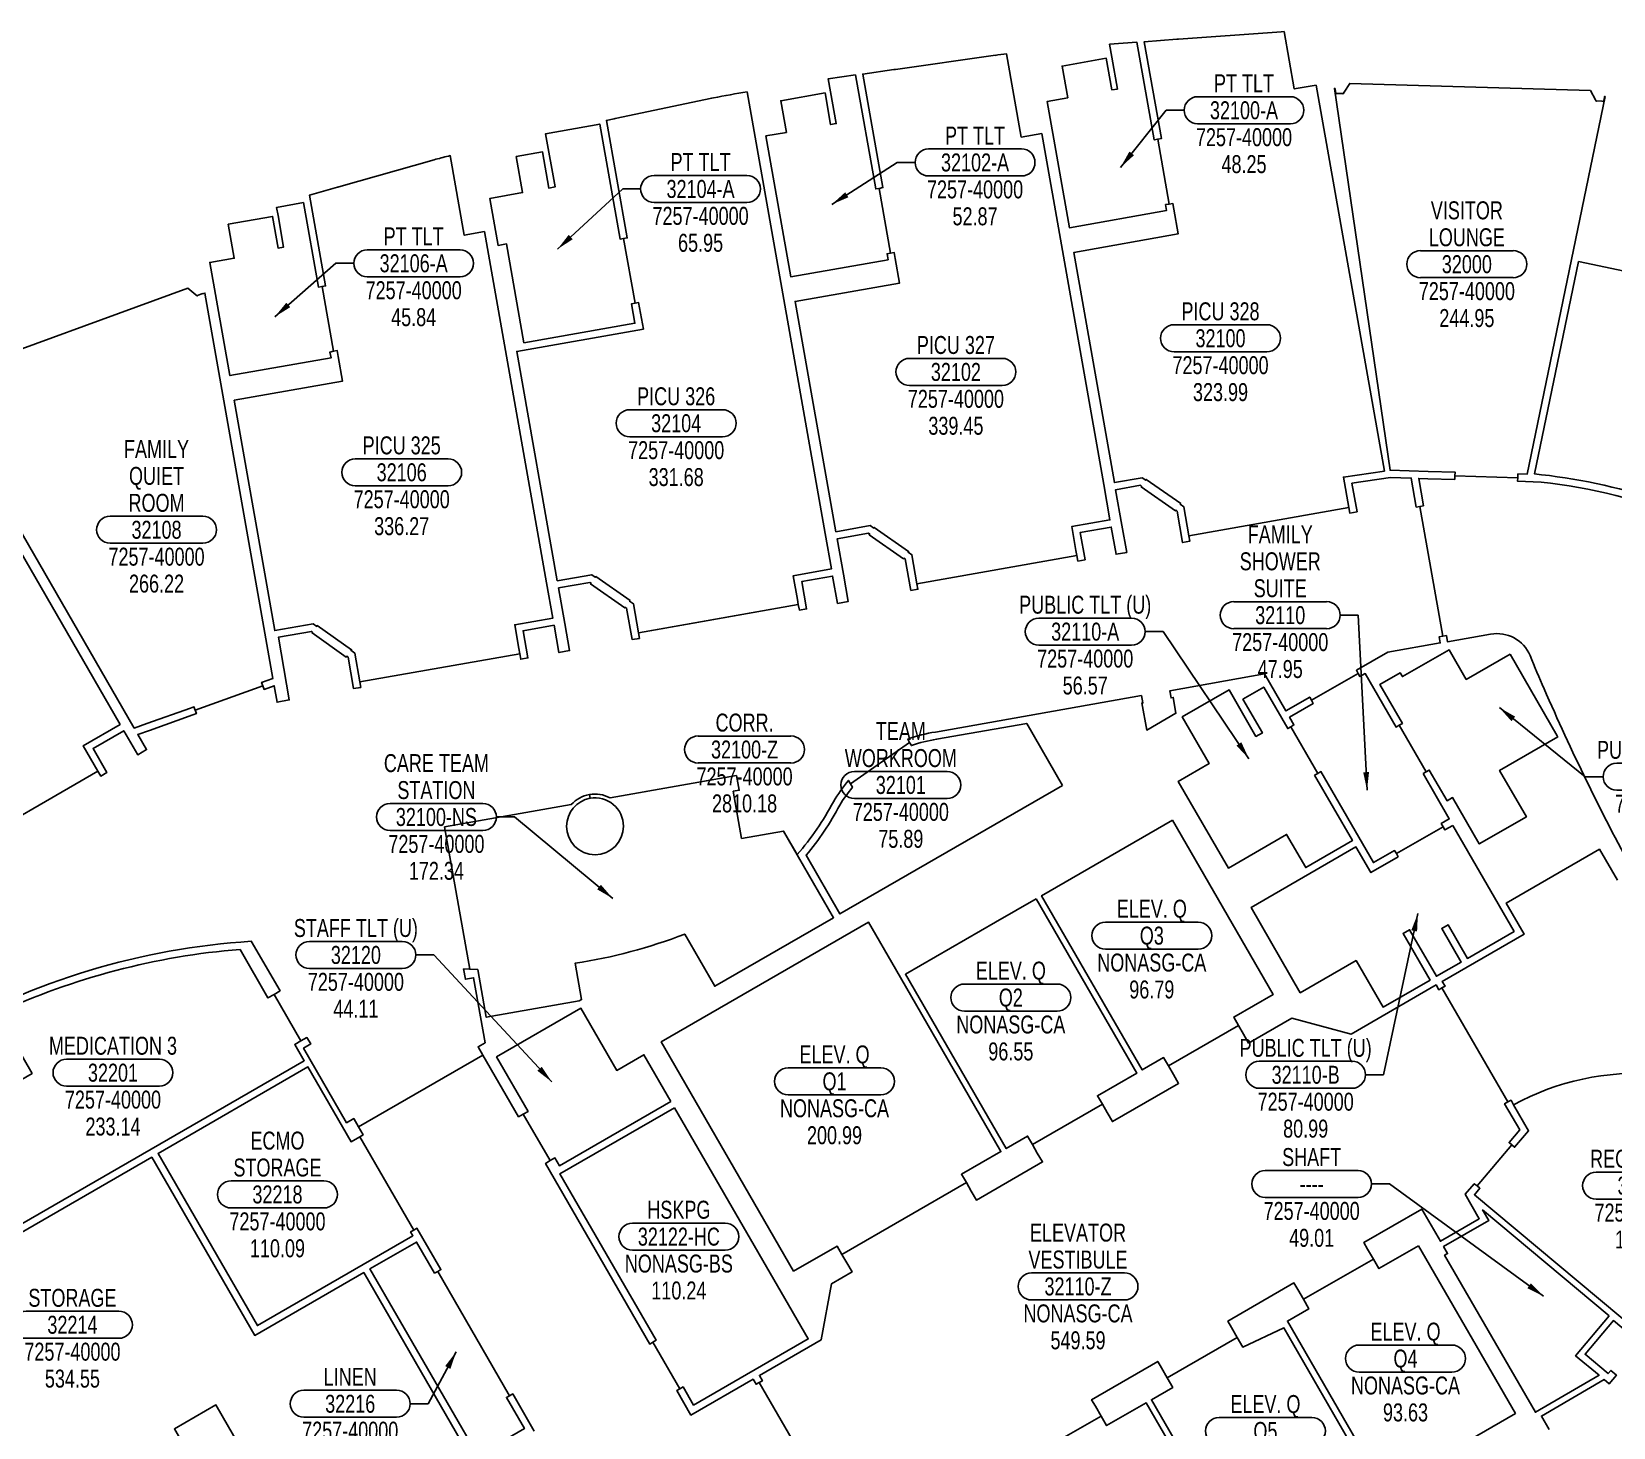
# Model space of a CAD drawing. Extents: x -1957 to 1851, y 4765 to 7321.
# Drawn here: x -230 to 827, y 6388 to 7321 of the extents above; entities that cross this region are included whole.
import ezdxf
from ezdxf.enums import TextEntityAlignment as Align

# ---------------------------------------------------------------- set-up
doc = ezdxf.new("R2010")
doc.units = 0
doc.header["$LTSCALE"] = 48
doc.header["$MEASUREMENT"] = 0
doc.layers.get('0').update_dxf_attribs({"linetype": 'CONTINUOUS'})
for name, color, linetype in [('AREA', 3, 'CONTINUOUS'), ('AREA2', 1, 'CONTINUOUS'), ('COSTC', 6, 'CONTINUOUS'), ('PLINE2', 5, 'CONTINUOUS'), ('ROOMNA', 4, 'CONTINUOUS'), ('ROOMNO', 4, 'CONTINUOUS'), ('ROOMOV', 4, 'CONTINUOUS')]:
    doc.layers.add(name, color=color, linetype=linetype)
doc.dimstyles.get("Standard").update_dxf_attribs({"dimtxt": 0.18, "dimasz": 12, "dimexe": 0.18, "dimexo": 0.0625, "dimgap": 0.09, "dimtad": 0, "dimtih": 1, "dimtoh": 1, "dimdec": 4, "dimzin": 0, "dimtxsty": 'STANDARD', "dimcen": 0.09, "dimazin": 3, "dimtfac": 1, "dimtdec": 4, "dimtofl": 0, "dimtmove": 0, "dimatfit": 3, "dimtolj": 1, "dimtzin": 0})

# ---------------------------------------------------------------- blocks, each defined once
blk = doc.blocks.new('ROOM')
at = {"layer": 'ROOMOV'}
for p, q in [((-31, 9), (31, 9)), ((31, -9), (-31, -9))]:
    blk.add_line(p, q, dxfattribs=at)
for centre, start, end in [((-31, 0), 90, 270), ((31, 0), 270, 90)]:
    blk.add_arc(centre, 9.04, start, end, dxfattribs=at)
at = {"width": 0.75, "flags": 1}
for tag, p in [('FLFIN', (-60, -36)), ('ICRA', (60, -36)), ('FLTYPE', (-60, -48)), ('USER1', (60, -48)), ('FLCOND', (-60, -60)), ('USER2', (60, -60)), ('WLFIN', (-60, -72)), ('SITE', (-24, -72)), ('UCODE', (24, -72)), ('USER3', (60, -72)), ('WLTYPE', (-60, -84)), ('BLDG', (-24, -84)), ('UDESC', (24, -84)), ('USER4', (60, -84)), ('WLCOND', (-60, -96)), ('FLR', (-24, -96)), ('FCODE', (24, -96)), ('USER5', (60, -96)), ('CLFIN', (-60, -108)), ('COSTCD', (-24, -108)), ('FDESC', (24, -108)), ('USER6', (60, -108)), ('CLTYPE', (-60, -120)), ('DEPTD', (-24, -120)), ('DIVISION', (24, -120)), ('USER7', (60, -120)), ('CLCOND', (-60, -132)), ('RDES', (-24, -132)), ('CONTACT', (24, -132)), ('USER8', (60, -132)), ('CLHT', (-60, -144)), ('CHDATE', (-24, -144)), ('OCCUP', (24, -144)), ('BLOCK', (60, -144)), ('BASE', (-60, -156)), ('CBACK', (-24, -156)), ('PRCONTACT', (24, -156)), ('BLOCK2', (60, -156))]:
    blk.add_attdef(tag, text='', height=6, dxfattribs=at).set_placement(p, align=Align.MIDDLE_CENTER)
at = {"layer": 'AREA', "width": 0.75}
blk.add_attdef('AREA', text='', height=12, dxfattribs=at).set_placement((0, -36), align=Align.MIDDLE_CENTER)
at = {"layer": 'AREA2', "width": 0.75}
blk.add_attdef('AREA2', text='', height=12, dxfattribs=at).set_placement((0, -36), align=Align.MIDDLE_CENTER)
at = {"layer": 'COSTC', "width": 0.75}
blk.add_attdef('COSTC', text='', height=12, dxfattribs=at).set_placement((0, -18), align=Align.MIDDLE_CENTER)
at = {"layer": 'ROOMNA', "width": 0.75}
for tag, p in [('RMNAA', (0, 54)), ('RMNAB', (0, 36)), ('RMNAC', (0, 18))]:
    blk.add_attdef(tag, text='', height=12, dxfattribs=at).set_placement(p, align=Align.MIDDLE_CENTER)
at = {"layer": 'ROOMNO', "width": 0.75}
blk.add_attdef('RMNU', text='', height=12, dxfattribs=at).set_placement((0, 0), align=Align.MIDDLE_CENTER)

msp = doc.modelspace()

# ---------------------------------------------------------------- linework, layer by layer
at = {"layer": 'PLINE2', "color": 6}
for points in [[(522.9, 7249.5), (520.5, 7249), (509, 7314.2), (490.7, 7312.9), (492.2, 7304.2), (495.9, 7283), (492.2, 7282.4), (488.5, 7303.5), (459, 7298.3), (462.7, 7277.2), (449, 7274.7), (463.8, 7190.3), (528.8, 7201.8), (528.1, 7205.7), (530.5, 7206.1)], [(628.7, 7285.6), (614.1, 7283.1), (607.3, 7321.4), (605.3, 7321.2), (605.3, 7321.2), (602.4, 7321), (602.4, 7321), (536.7, 7316.2), (536.7, 7316.2), (535.9, 7316.2), (535.7, 7316.2), (513.9, 7314.6), (525.3, 7249.9), (522.9, 7249.5), (530.5, 7206.1), (532.9, 7206.5), (533.6, 7202.6), (533.6, 7202.6), (536.5, 7186.1), (466.8, 7173.8), (493.9, 7019.9), (512.5, 7023.2), (514.9, 7021.5), (515.2, 7022), (538.2, 7005.9), (537.9, 7005.4), (540.3, 7003.7), (540.3, 7003.7), (543.7, 6984.4), (650.5, 7003.2), (646.9, 7023.6), (674.3, 7027.6)], [(336.8, 7216.6), (334.4, 7216.2), (320.9, 7292.4), (302.7, 7289.8), (304.3, 7281.1), (308, 7259.9), (304.3, 7259.2), (300.6, 7280.4), (271, 7275.2), (274.8, 7254), (261.1, 7251.6), (277.7, 7157.5), (342.7, 7168.9), (342, 7172.9), (344.4, 7173.3)], [(821.9, 7278), (821.4, 7278), (821.4, 7277.3), (820.8, 7274.5), (820.8, 7274.7), (819.7, 7274.8), (819.7, 7274.9), (816.1, 7275), (816.1, 7274.9), (815.7, 7274.9), (815.3, 7275.8), (811.9, 7281.9), (651.2, 7286.7), (647.4, 7280.8), (646.7, 7279.7), (646.8, 7279.9), (646.5, 7279.9), (646.5, 7280), (642.9, 7280.1), (642.9, 7280.1), (641.8, 7280.1), (641.4, 7282.9), (641.4, 7282.9), (641.4, 7283.3), (640.9, 7283.4), (678.1, 7028.2), (678.1, 7028.2), (703.5, 7027.4), (703.5, 7027.4), (721.5, 7026.9), (721.4, 7024.4), (763.4, 7023.2), (763.5, 7025.7), (769.6, 7025.5)], [(166, 7183.1), (163.6, 7182.7), (150, 7259.5), (113.9, 7253.1), (120.2, 7217.6), (116, 7216.8), (111.8, 7240.9), (94.3, 7237.8), (98.5, 7213.8), (76.6, 7209.9), (82.1, 7178.4), (87.8, 7179.4), (99.4, 7113.4), (173.5, 7126.4), (171.2, 7139.3), (173.6, 7139.8)], [(-47.8, 7207.1), (-65.9, 7203.9), (-64.9, 7198.5), (-64.9, 7198.5), (-61.2, 7177.3), (-64.9, 7176.7), (-68.6, 7197.8), (-98.2, 7192.6), (-94.2, 7169.9), (-110.5, 7167.1), (-97.1, 7091.4), (-29.5, 7103.3), (-30.2, 7107.2), (-27.8, 7107.7), (-35.5, 7151), (-37.9, 7150.6)], [(700.1, 6825.4), (702.2, 6826.6), (684.2, 6857.8), (682.1, 6856.5), (661.5, 6892.3), (658, 6890.3), (656.8, 6892.4), (625.6, 6874.4), (626.8, 6872.3), (610.9, 6863.1), (613.9, 6857.9), (611.8, 6856.7), (629.8, 6825.5), (631.9, 6826.7), (667, 6765.9), (681.1, 6774), (682.3, 6771.9), (713.5, 6789.9), (712.3, 6792), (717.6, 6795.1)], [(627.7, 6824.3), (629.8, 6825.5), (611.8, 6856.7), (609.7, 6855.5), (593.7, 6883.2), (579.8, 6875.1), (592.8, 6852.6), (588.5, 6850.2), (570.5, 6881.4), (539.2, 6863.3), (557.2, 6832.1), (536.6, 6820.2), (570.1, 6762.2), (609, 6784.7), (621.7, 6762.6), (652.9, 6780.6)], [(532.7, 6794.3), (445.3, 6743.8), (512.5, 6627.3), (526.8, 6635.6), (530.1, 6630), (576.8, 6657), (573.6, 6662.6), (600, 6677.8)], [(720, 6790.8), (714.7, 6787.8), (713.5, 6789.9), (682.3, 6771.9), (683.5, 6769.8), (665.3, 6759.2), (655.3, 6776.4), (585.2, 6735.9), (618.1, 6678.9), (655.4, 6700.4), (673.4, 6669.3), (704.8, 6687.4), (686.8, 6718.6), (691.1, 6721), (709.1, 6689.9), (725.6, 6699.4), (712.6, 6721.9), (716.8, 6724.4), (729.8, 6701.9), (761, 6719.9)], [(441.6, 6741.7), (414.5, 6726.1), (354.3, 6691.3), (421.6, 6574.8), (435.9, 6583.1), (439.1, 6577.5), (485.9, 6604.5), (482.6, 6610.1), (508.9, 6625.2)], [(347.6, 6694.9), (329.6, 6726.1), (191.1, 6646.1), (279.5, 6492.9), (308.6, 6509.6), (311.8, 6504), (395, 6552), (391.7, 6557.6), (418.1, 6572.8), (347.6, 6694.9)], [(197.6, 6606.3), (179.6, 6637.5), (161.4, 6627), (137.4, 6668.6), (81.1, 6636), (102.1, 6599.6), (98.9, 6597.8), (116.9, 6566.7), (120.1, 6568.5), (123.1, 6563.3)], [(25.8, 6520.3), (-10.2, 6582.7), (-16.1, 6579.3), (-44.9, 6629.3), (-145.1, 6571.5), (-78.7, 6456.5), (25.2, 6516.5), (23.7, 6519.1)], [(200, 6602.1), (123.4, 6557.9), (187.7, 6446.6), (185.6, 6445.4), (203.6, 6414.2), (205.7, 6415.4), (212.7, 6403.3), (289.3, 6447.5)], [(824.4, 6463), (739.9, 6533.8), (744, 6526.6), (713.8, 6509.2), (716.5, 6504.6), (714.5, 6503.5), (775.2, 6398.5), (817.7, 6423.2), (802, 6436.3)], [(41.8, 6492.7), (39.7, 6491.5), (27.7, 6512.3), (-3.5, 6494.3), (68.5, 6369.6), (99.7, 6387.6), (87.7, 6408.4), (89.8, 6409.6)], [(697, 6509.8), (670.6, 6494.6), (667, 6500.9), (620.2, 6474), (623.8, 6467.6), (609.5, 6459.4), (671, 6352.8), (671, 6352.8), (674.3, 6347.2), (761.8, 6397.7)], [(529.2, 6421.6), (576, 6448.5), (579.7, 6442.1), (607.2, 6454.9), (667.3, 6350.7), (580.1, 6300.3), (518.6, 6406.9), (532.9, 6415.1)], [(576.6, 6298.3), (515.1, 6404.9), (488.7, 6389.6), (485, 6396), (438.2, 6369.1), (441.9, 6362.6), (427.7, 6354.4), (489.2, 6247.9)]]:
    msp.add_lwpolyline(points, close=True, dxfattribs=at)
for points in [[(445.4, 7253.3), (431.7, 7250.9), (421.9, 7306.4, 0.000699), (414.2, 7305.5), (414.2, 7305.6), (412.9, 7305.4), (412.9, 7305.4), (347.6, 7296.1), (347.6, 7296.1), (346.9, 7296), (346.6, 7296), (325.8, 7293), (339.2, 7217.1), (336.8, 7216.6), (344.4, 7173.3), (346.8, 7173.7), (347.5, 7169.8), (347.5, 7169.8), (350.4, 7153.3), (280.6, 7141), (307.8, 6987.1), (330.8, 6991.2), (333.2, 6989.5), (333.5, 6990), (356.4, 6973.9), (356.1, 6973.4), (358.6, 6971.7), (358.6, 6971.7), (362, 6952.3), (468.8, 6971.2), (468.2, 6974.6), (468.2, 6974.6), (465.4, 6990.5), (490.9, 6995), (486.8, 7018.7)], [(248.5, 7281.2, 0.002039), (226.1, 7277.1), (226.1, 7277.1), (224.9, 7276.9), (224.9, 7276.9), (160.4, 7263.2), (160.4, 7263.2), (159.7, 7263.1), (159.4, 7263), (154.5, 7262), (168.4, 7183.5), (166, 7183.1), (173.6, 7139.8), (176, 7140.2), (179.2, 7122.5), (94.6, 7107.6), (121.6, 6954.3), (144.7, 6958.3), (147, 6956.7), (147.4, 6957.1), (170.3, 6941.1), (170, 6940.6), (172.5, 6938.9), (172.5, 6938.9), (175.9, 6919.5), (282.7, 6938.4), (282.1, 6941.8), (282.1, 6941.8), (279.3, 6957.7), (304.8, 6962.2), (300.6, 6985.8)], [(73.1, 7187.7), (59.5, 7185.2), (50.1, 7238.5, 0.000886), (40.5, 7236), (40.5, 7236), (39.3, 7235.7), (39.3, 7235.7), (-24.2, 7217.7), (-24.2, 7217.7), (-24.9, 7217.4), (-25.1, 7217.4), (-43.8, 7212.1), (-33.1, 7151.4), (-35.5, 7151), (-27.8, 7107.7), (-25.4, 7108.1), (-24.7, 7104.1), (-24.8, 7104.1), (-21.9, 7087.7), (-94.2, 7074.9), (-67.1, 6921), (-41.5, 6925.5), (-39.1, 6923.8), (-38.8, 6924.3), (-15.8, 6908.2), (-16.2, 6907.8), (-13.7, 6906), (-13.7, 6906), (-10.3, 6886.7), (96.6, 6905.5), (96, 6909), (96, 6909), (93.2, 6924.9), (118.7, 6929.4), (114.5, 6953)], [(758.3, 6905.2), (729, 6888.3), (717.5, 6908.2), (686.3, 6890.2), (684.8, 6892.8), (671.3, 6885), (686.3, 6859), (684.2, 6857.8), (702.2, 6826.6), (704.3, 6827.8), (716.2, 6807.2), (719.9, 6809.4), (737.7, 6778.4), (769.2, 6796.6), (751.3, 6827.5), (790.1, 6849.9, -0.000121), (789.8, 6850.6)], [(459.3, 6817.5), (435.3, 6859), (375.1, 6848.4, 0.048158), (358.3, 6844.1), (357, 6846.2), (317.6, 6818.6), (318.9, 6816.3, 0.040533), (310.4, 6804.2, -0.051363), (287.9, 6770.8), (310.5, 6731.6)], [(272.9, 6787), (244.8, 6782.1), (239.2, 6813.6), (243.2, 6814.3), (241.4, 6824.1), (156.9, 6809.2, 0.166496), (143.1, 6811.4), (143.6, 6808.9, -0.466308), (165.9, 6790.2, -1), (127.9, 6790.2, -0.36397), (143.6, 6808.9), (143.1, 6811.4, 0.166496), (131, 6804.7), (46.4, 6789.8), (63.2, 6694.6), (68.5, 6694.4), (74.2, 6662.5), (136.2, 6673.5), (137.9, 6674.4), (133.6, 6698.6, 0.05275), (206.8, 6718.1), (226.9, 6683.3), (306.3, 6729.1)], [(872.3, 6482.3), (874.2, 6480.7), (851.1, 6453.1), (849.2, 6454.7), (845.8, 6450.7), (734.4, 6543.9), (738.1, 6548.2), (736.2, 6549.8), (759.4, 6577.3), (761.3, 6575.7), (770.6, 6586.7), (760.6, 6604.1, -0.146455), (856.1, 6624.4), (855.7, 6620.4, -0.07197), (902.7, 6608.5, 0.88417), (927.3, 6595.7, -0.154912), (958.3, 6555.9), (962.1, 6557.3, -0.232854), (954.1, 6480.6), (927.9, 6501.7, 0.366121), (882, 6493.8)]]:
    msp.add_lwpolyline(points, format="xyb", close=True, dxfattribs=at)
for points in [[(860.1, 7155.9), (804, 7167.6), (774.6, 7025.7), (779.3, 7025.2, -0.110876), (937.9, 6970.4)], [(-279.3, 6772.7), (-185.3, 6827), (-183.4, 6823.7), (-179.2, 6826.2), (-188.5, 6842.2), (-168, 6854), (-158.7, 6838), (-152.8, 6841.4), (-158.6, 6851.5), (-150.9, 6854.2), (-121.8, 6864.6), (-119.4, 6865.5), (-120.2, 6867.8), (-75, 6884), (-74.2, 6881.7), (-67.5, 6884.1), (-65.6, 6873.1), (-57.4, 6874.6), (-64.7, 6916.5), (-42.6, 6920.4), (-41.9, 6919.9), (-42.2, 6919.4), (-19.3, 6903.3), (-19, 6903.8), (-18.1, 6903.2), (-14.4, 6882.2), (-9.6, 6883), (-10.3, 6886.7), (96.6, 6905.5), (97.2, 6901.8), (102, 6902.7), (98.8, 6920.9), (119.5, 6924.6), (122.7, 6906.3), (129.9, 6907.6), (126.7, 6925.8), (122.5, 6949.5), (143.5, 6953.2), (144.2, 6952.7), (143.9, 6952.2), (166.9, 6936.2), (167.2, 6936.6), (168, 6936), (171.7, 6915), (176.5, 6915.8), (175.9, 6919.5), (212.4, 6926), (282.7, 6938.4), (283.4, 6934.7), (288.2, 6935.5), (285, 6953.8), (305.6, 6957.4), (308.9, 6939.2), (316, 6940.4), (312.8, 6958.7), (308.6, 6982.3), (329.6, 6986), (330.4, 6985.5), (330, 6985), (353, 6969), (353.3, 6969.4), (354.1, 6968.9), (357.9, 6947.8), (362.6, 6948.6), (362, 6952.3), (468.8, 6971.2), (469.5, 6967.5), (474.3, 6968.3), (471.1, 6986.6), (491.8, 6990.2), (495, 6972), (502.1, 6973.2), (498.9, 6991.5), (494.7, 7015.1), (511.3, 7018.1), (512.1, 7017.5), (511.8, 7017), (534.7, 7001), (535.1, 7001.5), (535.8, 7000.9), (539.5, 6979.8), (544.3, 6980.7), (543.7, 6984.4), (650.5, 7003.2), (651.2, 6999.5), (656, 7000.4), (652.6, 7019.5), (678.4, 7023.3), (692.2, 7022.9), (695.6, 7003.5), (698, 7004), (713.3, 6917.3), (710.9, 6916.9), (711.6, 6912.7), (676.6, 6906.6), (655.6, 6894.5), (656.8, 6892.4), (625.6, 6874.4), (624.4, 6876.5), (608.5, 6867.3), (594.2, 6892), (531, 6880.8), (531.8, 6876), (533.2, 6876.3), (535, 6865.7), (515.5, 6854.5), (512.3, 6872.6), (512.9, 6872.7), (512, 6877.5), (374.3, 6853.2, 0.050359), (355.8, 6848.4), (357, 6846.2), (317.6, 6818.6), (316.3, 6820.8, 0.045513), (306.2, 6806.6), (306.2, 6806.6, -0.05591), (282, 6771.3), (272.9, 6787), (244.8, 6782.1), (239.2, 6813.6), (243.2, 6814.3), (241.4, 6824.1), (212.4, 6819), (156.9, 6809.2, 0.166496), (143.1, 6811.4, 0.166496), (131, 6804.7), (46.4, 6789.8), (63.2, 6694.6), (59.1, 6694.8), (60.3, 6687.9), (65.7, 6688.9), (73.4, 6645.5), (68.8, 6642.8), (71.9, 6637.3), (-11.2, 6589.3), (-14.3, 6594.8), (-19.1, 6592), (-47.9, 6641.9), (-43.1, 6644.7), (-45.6, 6649), (-49.6, 6646.7), (-67.6, 6677.8), (-63.6, 6680.2), (-82.8, 6713.3, 0.115504), (-292.1, 6650.1)], [(877, 6995.7, 0.067079), (779, 7020.3), (763.3, 7020.8), (763.4, 7023.2), (721.4, 7024.4), (721.3, 7022), (703.3, 7022.5), (697.2, 7022.7), (700.4, 7004.4), (698, 7004), (713.3, 6917.3), (715.7, 6917.7), (716.4, 6913.5), (745.3, 6918.6, -0.350948), (771.6, 6904.3, 0.003672), (781, 6882.1), (781, 6882.1, 0.020738), (840.4, 6760.1)], [(830, 6754.1), (818, 6774.8), (755.7, 6738.8), (767.7, 6718.1), (713, 6686.5), (714.9, 6683.3), (712.7, 6682.1), (727.4, 6656.8), (756.7, 6605.9), (758.9, 6607.1), (760.6, 6604.1, -0.146455), (856.1, 6624.4)], [(-246.2, 6518.7), (-47.4, 6633.5), (-53.7, 6644.4), (-49.6, 6646.7), (-67.6, 6677.8), (-71.7, 6675.5), (-90.3, 6707.9, 0.088945), (-252.5, 6665.2), (-229.3, 6625), (-271.7, 6600.5)], [(843.8, 6362.9), (934.4, 6471.1), (899.7, 6500.2, 0.120633), (887, 6492.2), (876.1, 6479.1), (874.2, 6480.7), (851.1, 6453.1), (852.9, 6451.5), (844.7, 6441.7), (841, 6444.9), (842.7, 6446.9), (827.3, 6459.8), (808.4, 6437.3), (823.8, 6424.4), (825.6, 6426.5), (829.3, 6423.3), (824.4, 6417.5), (821.2, 6420.3), (779.2, 6396), (784.5, 6386.9)]]:
    msp.add_lwpolyline(points, format="xyb", dxfattribs=at)
for points in [[(-291.6, 7081.9), (-161, 6855.8), (-152.6, 6858.8), (-123.4, 6869.2), (-121.1, 6870.1), (-120.2, 6867.8), (-75, 6884), (-75.9, 6886.3), (-68.4, 6888.9), (-113.8, 7146.6), (-115.3, 7146.1), (-115.3, 7146.2), (-118.7, 7144.9), (-118.7, 7144.8), (-119, 7144.7), (-119.8, 7145.4), (-125.1, 7149.8), (-285, 7091.6)], [(-301.4, 7085.1), (-170.4, 6858.3), (-195.1, 6844), (-185.3, 6827), (-279.3, 6772.7)], [(438.2, 6369.1), (485, 6396), (481.2, 6402.6), (478.7, 6406.9), (522.9, 6432.5), (525.4, 6428.1), (525.4, 6428.1), (529.2, 6421.6), (576, 6448.5), (572.2, 6455.1), (569.7, 6459.5), (613.8, 6485), (616.4, 6480.6), (620.2, 6474), (667, 6500.9), (663.1, 6507.6), (660.6, 6512), (699.3, 6534.3), (711.7, 6512.8), (737.7, 6527.8), (728.3, 6544.2), (734.3, 6551.3), (736.2, 6549.8), (759.4, 6577.3), (757.6, 6578.8), (764.7, 6587.3), (754.6, 6604.7), (756.7, 6605.9), (712.7, 6682.1), (710.6, 6680.9), (708.8, 6684.1), (652.1, 6651.3), (612.4, 6661.9), (583.6, 6645.3), (580.1, 6651.3), (576.8, 6657), (530.1, 6630), (533.3, 6624.3), (536.8, 6618.3), (492.6, 6592.8), (489.1, 6598.8), (485.9, 6604.5), (439.1, 6577.5), (442.4, 6571.8), (445.9, 6565.8), (401.7, 6540.3), (398.2, 6546.3), (395, 6552), (311.8, 6504), (315.1, 6498.3), (318.6, 6492.3), (304.9, 6484.4), (297.9, 6446.9), (256.7, 6423.1), (258.7, 6419.6), (256.6, 6418.4), (300.6, 6342.2)], [(300.6, 6342.2), (256.6, 6418.4), (254.5, 6417.2), (252.5, 6420.6), (210.9, 6396.6), (201.5, 6413), (203.6, 6414.2), (185.6, 6445.4), (183.5, 6444.1), (113.8, 6564.8), (116.9, 6566.7), (98.9, 6597.8), (95.8, 6596), (71.9, 6637.3), (-11.2, 6589.3), (-8.1, 6583.9), (-10.2, 6582.7), (25.8, 6520.3), (27.9, 6521.5), (43.9, 6493.9), (41.8, 6492.7), (89.8, 6409.6), (91.9, 6410.8), (106.3, 6385.8)], [(-286.9, 6301.4), (-206.1, 6348), (-197.2, 6332.5), (-126.1, 6373.5), (-134.1, 6387.4), (-106.4, 6403.4), (-90.4, 6375.7), (-118.1, 6359.7), (-126.1, 6373.5), (-197.2, 6332.5), (-125.3, 6208.1), (-118.4, 6212.1), (-117.2, 6210.1), (-54.9, 6246.1), (-56.1, 6248.1), (-28.6, 6264), (-50.1, 6301.1), (64.3, 6367.1), (-7.7, 6491.9), (-80.5, 6449.9), (-149.3, 6569), (-301, 6481.5)]]:
    msp.add_lwpolyline(points, dxfattribs=at)

# ---------------------------------------------------------------- block references
at = {"layer": 'ROOMNO'}
ref = msp.add_blockref('ROOM', (580.5, 7268.8), dxfattribs=at)
ref.add_attrib('RMNU', '32100-A', dxfattribs={"height": 12, "width": 0.75}).set_placement((580.5, 7268.8), align=Align.MIDDLE_CENTER)
ref.add_attrib('RMNAC', 'PT TLT', dxfattribs={"layer": 'ROOMNA', "height": 12, "width": 0.75}).set_placement((580.5, 7286.8), align=Align.MIDDLE_CENTER)
ref.add_attrib('COSTC', '7257-40000', dxfattribs={"layer": 'COSTC', "height": 12, "width": 0.75}).set_placement((580.5, 7250.8), align=Align.MIDDLE_CENTER)
ref.add_attrib('AREA2', '48.25', dxfattribs={"layer": 'AREA2', "height": 12, "width": 0.75}).set_placement((580.5, 7232.8), align=Align.MIDDLE_CENTER)
ref = msp.add_blockref('ROOM', (400.8, 7233.9), dxfattribs=at)
ref.add_attrib('RMNU', '32102-A', dxfattribs={"height": 12, "width": 0.75}).set_placement((400.8, 7233.9), align=Align.MIDDLE_CENTER)
ref.add_attrib('RMNAC', 'PT TLT', dxfattribs={"layer": 'ROOMNA', "height": 12, "width": 0.75}).set_placement((400.8, 7251.9), align=Align.MIDDLE_CENTER)
ref.add_attrib('COSTC', '7257-40000', dxfattribs={"layer": 'COSTC', "height": 12, "width": 0.75}).set_placement((400.8, 7215.9), align=Align.MIDDLE_CENTER)
ref.add_attrib('AREA2', '52.87', dxfattribs={"layer": 'AREA2', "height": 12, "width": 0.75}).set_placement((400.8, 7197.9), align=Align.MIDDLE_CENTER)
ref = msp.add_blockref('ROOM', (217.4, 7216.2), dxfattribs=at)
ref.add_attrib('RMNU', '32104-A', dxfattribs={"height": 12, "width": 0.75}).set_placement((217.4, 7216.2), align=Align.MIDDLE_CENTER)
ref.add_attrib('RMNAC', 'PT TLT', dxfattribs={"layer": 'ROOMNA', "height": 12, "width": 0.75}).set_placement((217.4, 7234.2), align=Align.MIDDLE_CENTER)
ref.add_attrib('COSTC', '7257-40000', dxfattribs={"layer": 'COSTC', "height": 12, "width": 0.75}).set_placement((217.4, 7198.2), align=Align.MIDDLE_CENTER)
ref.add_attrib('AREA2', '65.95', dxfattribs={"layer": 'AREA2', "height": 12, "width": 0.75}).set_placement((217.4, 7180.2), align=Align.MIDDLE_CENTER)
ref = msp.add_blockref('ROOM', (729.4, 7165.9), dxfattribs=at)
ref.add_attrib('RMNU', '32000', dxfattribs={"height": 12, "width": 0.75}).set_placement((729.4, 7165.9), align=Align.MIDDLE_CENTER)
ref.add_attrib('RMNAB', 'VISITOR', dxfattribs={"layer": 'ROOMNA', "height": 12, "width": 0.75}).set_placement((729.4, 7201.9), align=Align.MIDDLE_CENTER)
ref.add_attrib('RMNAC', 'LOUNGE', dxfattribs={"layer": 'ROOMNA', "height": 12, "width": 0.75}).set_placement((729.4, 7183.9), align=Align.MIDDLE_CENTER)
ref.add_attrib('COSTC', '7257-40000', dxfattribs={"layer": 'COSTC', "height": 12, "width": 0.75}).set_placement((729.4, 7147.9), align=Align.MIDDLE_CENTER)
ref.add_attrib('AREA2', '244.95', dxfattribs={"layer": 'AREA2', "height": 12, "width": 0.75}).set_placement((729.4, 7129.9), align=Align.MIDDLE_CENTER)
ref = msp.add_blockref('ROOM', (25.7, 7166.5), dxfattribs=at)
ref.add_attrib('RMNU', '32106-A', dxfattribs={"height": 12, "width": 0.75}).set_placement((25.7, 7166.5), align=Align.MIDDLE_CENTER)
ref.add_attrib('RMNAC', 'PT TLT', dxfattribs={"layer": 'ROOMNA', "height": 12, "width": 0.75}).set_placement((25.7, 7184.5), align=Align.MIDDLE_CENTER)
ref.add_attrib('COSTC', '7257-40000', dxfattribs={"layer": 'COSTC', "height": 12, "width": 0.75}).set_placement((25.7, 7148.5), align=Align.MIDDLE_CENTER)
ref.add_attrib('AREA2', '45.84', dxfattribs={"layer": 'AREA2', "height": 12, "width": 0.75}).set_placement((25.7, 7130.5), align=Align.MIDDLE_CENTER)
ref = msp.add_blockref('ROOM', (564.8, 7116.4), dxfattribs=at)
ref.add_attrib('RMNU', '32100', dxfattribs={"height": 12, "width": 0.75}).set_placement((564.8, 7116.4), align=Align.MIDDLE_CENTER)
ref.add_attrib('RMNAC', 'PICU 328', dxfattribs={"layer": 'ROOMNA', "height": 12, "width": 0.75}).set_placement((564.8, 7134.4), align=Align.MIDDLE_CENTER)
ref.add_attrib('COSTC', '7257-40000', dxfattribs={"layer": 'COSTC', "height": 12, "width": 0.75}).set_placement((564.8, 7098.4), align=Align.MIDDLE_CENTER)
ref.add_attrib('AREA2', '323.99', dxfattribs={"layer": 'AREA2', "height": 12, "width": 0.75}).set_placement((564.8, 7080.4), align=Align.MIDDLE_CENTER)
ref = msp.add_blockref('ROOM', (388, 7093.9), dxfattribs=at)
ref.add_attrib('RMNU', '32102', dxfattribs={"height": 12, "width": 0.75}).set_placement((388, 7093.9), align=Align.MIDDLE_CENTER)
ref.add_attrib('RMNAC', 'PICU 327', dxfattribs={"layer": 'ROOMNA', "height": 12, "width": 0.75}).set_placement((388, 7111.9), align=Align.MIDDLE_CENTER)
ref.add_attrib('COSTC', '7257-40000', dxfattribs={"layer": 'COSTC', "height": 12, "width": 0.75}).set_placement((388, 7075.9), align=Align.MIDDLE_CENTER)
ref.add_attrib('AREA2', '339.45', dxfattribs={"layer": 'AREA2', "height": 12, "width": 0.75}).set_placement((388, 7057.9), align=Align.MIDDLE_CENTER)
ref = msp.add_blockref('ROOM', (201.1, 7059.6), dxfattribs=at)
ref.add_attrib('RMNU', '32104', dxfattribs={"height": 12, "width": 0.75}).set_placement((201.1, 7059.6), align=Align.MIDDLE_CENTER)
ref.add_attrib('RMNAC', 'PICU 326', dxfattribs={"layer": 'ROOMNA', "height": 12, "width": 0.75}).set_placement((201.1, 7077.6), align=Align.MIDDLE_CENTER)
ref.add_attrib('COSTC', '7257-40000', dxfattribs={"layer": 'COSTC', "height": 12, "width": 0.75}).set_placement((201.1, 7041.6), align=Align.MIDDLE_CENTER)
ref.add_attrib('AREA2', '331.68', dxfattribs={"layer": 'AREA2', "height": 12, "width": 0.75}).set_placement((201.1, 7023.6), align=Align.MIDDLE_CENTER)
ref = msp.add_blockref('ROOM', (17.7, 7026.8), dxfattribs=at)
ref.add_attrib('RMNU', '32106', dxfattribs={"height": 12, "width": 0.75}).set_placement((17.7, 7026.8), align=Align.MIDDLE_CENTER)
ref.add_attrib('RMNAC', 'PICU 325', dxfattribs={"layer": 'ROOMNA', "height": 12, "width": 0.75}).set_placement((17.7, 7044.8), align=Align.MIDDLE_CENTER)
ref.add_attrib('COSTC', '7257-40000', dxfattribs={"layer": 'COSTC', "height": 12, "width": 0.75}).set_placement((17.7, 7008.8), align=Align.MIDDLE_CENTER)
ref.add_attrib('AREA2', '336.27', dxfattribs={"layer": 'AREA2', "height": 12, "width": 0.75}).set_placement((17.7, 6990.8), align=Align.MIDDLE_CENTER)
ref = msp.add_blockref('ROOM', (-146.1, 6988.4), dxfattribs=at)
ref.add_attrib('RMNU', '32108', dxfattribs={"height": 12, "width": 0.75}).set_placement((-146.1, 6988.4), align=Align.MIDDLE_CENTER)
ref.add_attrib('RMNAA', 'FAMILY', dxfattribs={"layer": 'ROOMNA', "height": 12, "width": 0.75}).set_placement((-146.1, 7042.4), align=Align.MIDDLE_CENTER)
ref.add_attrib('RMNAB', 'QUIET', dxfattribs={"layer": 'ROOMNA', "height": 12, "width": 0.75}).set_placement((-146.1, 7024.4), align=Align.MIDDLE_CENTER)
ref.add_attrib('RMNAC', 'ROOM', dxfattribs={"layer": 'ROOMNA', "height": 12, "width": 0.75}).set_placement((-146.1, 7006.4), align=Align.MIDDLE_CENTER)
ref.add_attrib('COSTC', '7257-40000', dxfattribs={"layer": 'COSTC', "height": 12, "width": 0.75}).set_placement((-146.1, 6970.4), align=Align.MIDDLE_CENTER)
ref.add_attrib('AREA2', '266.22', dxfattribs={"layer": 'AREA2', "height": 12, "width": 0.75}).set_placement((-146.1, 6952.4), align=Align.MIDDLE_CENTER)
ref = msp.add_blockref('ROOM', (604.7, 6931.3), dxfattribs=at)
ref.add_attrib('RMNU', '32110', dxfattribs={"height": 12, "width": 0.75}).set_placement((604.7, 6931.3), align=Align.MIDDLE_CENTER)
ref.add_attrib('RMNAA', 'FAMILY', dxfattribs={"layer": 'ROOMNA', "height": 12, "width": 0.75}).set_placement((604.7, 6985.3), align=Align.MIDDLE_CENTER)
ref.add_attrib('RMNAB', 'SHOWER', dxfattribs={"layer": 'ROOMNA', "height": 12, "width": 0.75}).set_placement((604.7, 6967.3), align=Align.MIDDLE_CENTER)
ref.add_attrib('RMNAC', 'SUITE', dxfattribs={"layer": 'ROOMNA', "height": 12, "width": 0.75}).set_placement((604.7, 6949.3), align=Align.MIDDLE_CENTER)
ref.add_attrib('COSTC', '7257-40000', dxfattribs={"layer": 'COSTC', "height": 12, "width": 0.75}).set_placement((604.7, 6913.3), align=Align.MIDDLE_CENTER)
ref.add_attrib('AREA2', '47.95', dxfattribs={"layer": 'AREA2', "height": 12, "width": 0.75}).set_placement((604.7, 6895.3), align=Align.MIDDLE_CENTER)
ref = msp.add_blockref('ROOM', (474.4, 6920.3), dxfattribs=at)
ref.add_attrib('RMNU', '32110-A', dxfattribs={"height": 12, "width": 0.75}).set_placement((474.4, 6920.3), align=Align.MIDDLE_CENTER)
ref.add_attrib('RMNAC', 'PUBLIC TLT (U)', dxfattribs={"layer": 'ROOMNA', "height": 12, "width": 0.75}).set_placement((474.4, 6938.3), align=Align.MIDDLE_CENTER)
ref.add_attrib('COSTC', '7257-40000', dxfattribs={"layer": 'COSTC', "height": 12, "width": 0.75}).set_placement((474.4, 6902.3), align=Align.MIDDLE_CENTER)
ref.add_attrib('AREA2', '56.57', dxfattribs={"layer": 'AREA2', "height": 12, "width": 0.75}).set_placement((474.4, 6884.3), align=Align.MIDDLE_CENTER)
ref = msp.add_blockref('ROOM', (246.8, 6841.5), dxfattribs=at)
ref.add_attrib('RMNU', '32100-Z', dxfattribs={"height": 12, "width": 0.75}).set_placement((246.8, 6841.5), align=Align.MIDDLE_CENTER)
ref.add_attrib('RMNAC', 'CORR.', dxfattribs={"layer": 'ROOMNA', "height": 12, "width": 0.75}).set_placement((246.8, 6859.5), align=Align.MIDDLE_CENTER)
ref.add_attrib('COSTC', '7257-40000', dxfattribs={"layer": 'COSTC', "height": 12, "width": 0.75}).set_placement((246.8, 6823.5), align=Align.MIDDLE_CENTER)
ref.add_attrib('AREA2', '2810.18', dxfattribs={"layer": 'AREA2', "height": 12, "width": 0.75}).set_placement((246.8, 6805.5), align=Align.MIDDLE_CENTER)
ref = msp.add_blockref('ROOM', (351.2, 6817.8), dxfattribs=at)
ref.add_attrib('RMNU', '32101', dxfattribs={"height": 12, "width": 0.75}).set_placement((351.2, 6817.8), align=Align.MIDDLE_CENTER)
ref.add_attrib('RMNAB', 'TEAM', dxfattribs={"layer": 'ROOMNA', "height": 12, "width": 0.75}).set_placement((351.2, 6853.8), align=Align.MIDDLE_CENTER)
ref.add_attrib('RMNAC', 'WORKROOM', dxfattribs={"layer": 'ROOMNA', "height": 12, "width": 0.75}).set_placement((351.2, 6835.8), align=Align.MIDDLE_CENTER)
ref.add_attrib('COSTC', '7257-40000', dxfattribs={"layer": 'COSTC', "height": 12, "width": 0.75}).set_placement((351.2, 6799.8), align=Align.MIDDLE_CENTER)
ref.add_attrib('AREA2', '75.89', dxfattribs={"layer": 'AREA2', "height": 12, "width": 0.75}).set_placement((351.2, 6781.8), align=Align.MIDDLE_CENTER)
ref = msp.add_blockref('ROOM', (40.9, 6796.4), dxfattribs=at)
ref.add_attrib('RMNU', '32100-NS', dxfattribs={"height": 12, "width": 0.75}).set_placement((40.9, 6796.4), align=Align.MIDDLE_CENTER)
ref.add_attrib('RMNAB', 'CARE TEAM', dxfattribs={"layer": 'ROOMNA', "height": 12, "width": 0.75}).set_placement((40.9, 6832.4), align=Align.MIDDLE_CENTER)
ref.add_attrib('RMNAC', 'STATION', dxfattribs={"layer": 'ROOMNA', "height": 12, "width": 0.75}).set_placement((40.9, 6814.4), align=Align.MIDDLE_CENTER)
ref.add_attrib('COSTC', '7257-40000', dxfattribs={"layer": 'COSTC', "height": 12, "width": 0.75}).set_placement((40.9, 6778.4), align=Align.MIDDLE_CENTER)
ref.add_attrib('AREA2', '172.34', dxfattribs={"layer": 'AREA2', "height": 12, "width": 0.75}).set_placement((40.9, 6760.4), align=Align.MIDDLE_CENTER)
ref = msp.add_blockref('ROOM', (860.5, 6823.3), dxfattribs=at)
ref.add_attrib('RMNU', '32110-C', dxfattribs={"height": 12, "width": 0.75}).set_placement((860.5, 6823.3), align=Align.MIDDLE_CENTER)
ref.add_attrib('RMNAC', 'PUBLIC TLT (U)', dxfattribs={"layer": 'ROOMNA', "height": 12, "width": 0.75}).set_placement((860.5, 6841.3), align=Align.MIDDLE_CENTER)
ref.add_attrib('COSTC', '7257-40000', dxfattribs={"layer": 'COSTC', "height": 12, "width": 0.75}).set_placement((860.5, 6805.3), align=Align.MIDDLE_CENTER)
ref.add_attrib('AREA2', '56.05', dxfattribs={"layer": 'AREA2', "height": 12, "width": 0.75}).set_placement((860.5, 6787.3), align=Align.MIDDLE_CENTER)
ref = msp.add_blockref('ROOM', (518.9, 6717.1), dxfattribs=at)
ref.add_attrib('RMNU', 'Q3', dxfattribs={"height": 12, "width": 0.75}).set_placement((518.9, 6717.1), align=Align.MIDDLE_CENTER)
ref.add_attrib('RMNAC', 'ELEV. Q', dxfattribs={"layer": 'ROOMNA', "height": 12, "width": 0.75}).set_placement((518.9, 6735.1), align=Align.MIDDLE_CENTER)
ref.add_attrib('COSTC', 'NONASG-CA', dxfattribs={"layer": 'COSTC', "height": 12, "width": 0.75}).set_placement((518.9, 6699.1), align=Align.MIDDLE_CENTER)
ref.add_attrib('AREA2', '96.79', dxfattribs={"layer": 'AREA2', "height": 12, "width": 0.75}).set_placement((518.9, 6681.1), align=Align.MIDDLE_CENTER)
ref = msp.add_blockref('ROOM', (-12.9, 6704.2), dxfattribs=at)
ref.add_attrib('RMNU', '32120', dxfattribs={"height": 12, "width": 0.75}).set_placement((-12.9, 6704.2), align=Align.MIDDLE_CENTER)
ref.add_attrib('RMNAC', 'STAFF TLT (U)', dxfattribs={"layer": 'ROOMNA', "height": 12, "width": 0.75}).set_placement((-12.9, 6722.2), align=Align.MIDDLE_CENTER)
ref.add_attrib('COSTC', '7257-40000', dxfattribs={"layer": 'COSTC', "height": 12, "width": 0.75}).set_placement((-12.9, 6686.2), align=Align.MIDDLE_CENTER)
ref.add_attrib('AREA2', '44.11', dxfattribs={"layer": 'AREA2', "height": 12, "width": 0.75}).set_placement((-12.9, 6668.2), align=Align.MIDDLE_CENTER)
ref = msp.add_blockref('ROOM', (424.7, 6675.7), dxfattribs=at)
ref.add_attrib('RMNU', 'Q2', dxfattribs={"height": 12, "width": 0.75}).set_placement((424.7, 6675.7), align=Align.MIDDLE_CENTER)
ref.add_attrib('RMNAC', 'ELEV. Q', dxfattribs={"layer": 'ROOMNA', "height": 12, "width": 0.75}).set_placement((424.7, 6693.7), align=Align.MIDDLE_CENTER)
ref.add_attrib('COSTC', 'NONASG-CA', dxfattribs={"layer": 'COSTC', "height": 12, "width": 0.75}).set_placement((424.7, 6657.7), align=Align.MIDDLE_CENTER)
ref.add_attrib('AREA2', '96.55', dxfattribs={"layer": 'AREA2', "height": 12, "width": 0.75}).set_placement((424.7, 6639.7), align=Align.MIDDLE_CENTER)
ref = msp.add_blockref('ROOM', (-175.2, 6625.5), dxfattribs=at)
ref.add_attrib('RMNU', '32201', dxfattribs={"height": 12, "width": 0.75}).set_placement((-175.2, 6625.5), align=Align.MIDDLE_CENTER)
ref.add_attrib('RMNAC', 'MEDICATION 3', dxfattribs={"layer": 'ROOMNA', "height": 12, "width": 0.75}).set_placement((-175.2, 6643.5), align=Align.MIDDLE_CENTER)
ref.add_attrib('COSTC', '7257-40000', dxfattribs={"layer": 'COSTC', "height": 12, "width": 0.75}).set_placement((-175.2, 6607.5), align=Align.MIDDLE_CENTER)
ref.add_attrib('AREA2', '233.14', dxfattribs={"layer": 'AREA2', "height": 12, "width": 0.75}).set_placement((-175.2, 6589.5), align=Align.MIDDLE_CENTER)
ref = msp.add_blockref('ROOM', (621.7, 6624.1), dxfattribs=at)
ref.add_attrib('RMNU', '32110-B', dxfattribs={"height": 12, "width": 0.75}).set_placement((621.7, 6624.1), align=Align.MIDDLE_CENTER)
ref.add_attrib('RMNAC', 'PUBLIC TLT (U)', dxfattribs={"layer": 'ROOMNA', "height": 12, "width": 0.75}).set_placement((621.7, 6642.1), align=Align.MIDDLE_CENTER)
ref.add_attrib('COSTC', '7257-40000', dxfattribs={"layer": 'COSTC', "height": 12, "width": 0.75}).set_placement((621.7, 6606.1), align=Align.MIDDLE_CENTER)
ref.add_attrib('AREA2', '80.99', dxfattribs={"layer": 'AREA2', "height": 12, "width": 0.75}).set_placement((621.7, 6588.1), align=Align.MIDDLE_CENTER)
ref = msp.add_blockref('ROOM', (306.9, 6619.7), dxfattribs=at)
ref.add_attrib('RMNU', 'Q1', dxfattribs={"height": 12, "width": 0.75}).set_placement((306.9, 6619.7), align=Align.MIDDLE_CENTER)
ref.add_attrib('RMNAC', 'ELEV. Q', dxfattribs={"layer": 'ROOMNA', "height": 12, "width": 0.75}).set_placement((306.9, 6637.7), align=Align.MIDDLE_CENTER)
ref.add_attrib('COSTC', 'NONASG-CA', dxfattribs={"layer": 'COSTC', "height": 12, "width": 0.75}).set_placement((306.9, 6601.7), align=Align.MIDDLE_CENTER)
ref.add_attrib('AREA2', '200.99', dxfattribs={"layer": 'AREA2', "height": 12, "width": 0.75}).set_placement((306.9, 6583.7), align=Align.MIDDLE_CENTER)
ref = msp.add_blockref('ROOM', (-65.3, 6544.1), dxfattribs=at)
ref.add_attrib('RMNU', '32218', dxfattribs={"height": 12, "width": 0.75}).set_placement((-65.3, 6544.1), align=Align.MIDDLE_CENTER)
ref.add_attrib('RMNAB', 'ECMO', dxfattribs={"layer": 'ROOMNA', "height": 12, "width": 0.75}).set_placement((-65.3, 6580.1), align=Align.MIDDLE_CENTER)
ref.add_attrib('RMNAC', 'STORAGE', dxfattribs={"layer": 'ROOMNA', "height": 12, "width": 0.75}).set_placement((-65.3, 6562.1), align=Align.MIDDLE_CENTER)
ref.add_attrib('COSTC', '7257-40000', dxfattribs={"layer": 'COSTC', "height": 12, "width": 0.75}).set_placement((-65.3, 6526.1), align=Align.MIDDLE_CENTER)
ref.add_attrib('AREA2', '110.09', dxfattribs={"layer": 'AREA2', "height": 12, "width": 0.75}).set_placement((-65.3, 6508.1), align=Align.MIDDLE_CENTER)
ref = msp.add_blockref('ROOM', (625.7, 6551.1), dxfattribs=at)
ref.add_attrib('RMNU', '----', dxfattribs={"height": 12, "width": 0.75}).set_placement((625.7, 6551.1), align=Align.MIDDLE_CENTER)
ref.add_attrib('RMNAC', 'SHAFT', dxfattribs={"layer": 'ROOMNA', "height": 12, "width": 0.75}).set_placement((625.7, 6569.1), align=Align.MIDDLE_CENTER)
ref.add_attrib('COSTC', '7257-40000', dxfattribs={"layer": 'COSTC', "height": 12, "width": 0.75}).set_placement((625.7, 6533.1), align=Align.MIDDLE_CENTER)
ref.add_attrib('AREA2', '49.01', dxfattribs={"layer": 'AREA2', "height": 12, "width": 0.75}).set_placement((625.7, 6515.1), align=Align.MIDDLE_CENTER)
ref = msp.add_blockref('ROOM', (846.8, 6550), dxfattribs=at)
ref.add_attrib('RMNU', '32111', dxfattribs={"height": 12, "width": 0.75}).set_placement((846.8, 6550), align=Align.MIDDLE_CENTER)
ref.add_attrib('RMNAC', 'RECEPTION', dxfattribs={"layer": 'ROOMNA', "height": 12, "width": 0.75}).set_placement((846.8, 6568), align=Align.MIDDLE_CENTER)
ref.add_attrib('COSTC', '7257-40000', dxfattribs={"layer": 'COSTC', "height": 12, "width": 0.75}).set_placement((846.8, 6532), align=Align.MIDDLE_CENTER)
ref.add_attrib('AREA2', '173.48', dxfattribs={"layer": 'AREA2', "height": 12, "width": 0.75}).set_placement((846.8, 6514), align=Align.MIDDLE_CENTER)
ref = msp.add_blockref('ROOM', (202.9, 6515.9), dxfattribs=at)
ref.add_attrib('RMNU', '32122-HC', dxfattribs={"height": 12, "width": 0.75}).set_placement((202.9, 6515.9), align=Align.MIDDLE_CENTER)
ref.add_attrib('RMNAC', 'HSKPG', dxfattribs={"layer": 'ROOMNA', "height": 12, "width": 0.75}).set_placement((202.9, 6533.9), align=Align.MIDDLE_CENTER)
ref.add_attrib('COSTC', 'NONASG-BS', dxfattribs={"layer": 'COSTC', "height": 12, "width": 0.75}).set_placement((202.9, 6497.9), align=Align.MIDDLE_CENTER)
ref.add_attrib('AREA2', '110.24', dxfattribs={"layer": 'AREA2', "height": 12, "width": 0.75}).set_placement((202.9, 6479.9), align=Align.MIDDLE_CENTER)
ref = msp.add_blockref('ROOM', (469.6, 6482.6), dxfattribs=at)
ref.add_attrib('RMNU', '32110-Z', dxfattribs={"height": 12, "width": 0.75}).set_placement((469.6, 6482.6), align=Align.MIDDLE_CENTER)
ref.add_attrib('RMNAB', 'ELEVATOR', dxfattribs={"layer": 'ROOMNA', "height": 12, "width": 0.75}).set_placement((469.6, 6518.6), align=Align.MIDDLE_CENTER)
ref.add_attrib('RMNAC', 'VESTIBULE', dxfattribs={"layer": 'ROOMNA', "height": 12, "width": 0.75}).set_placement((469.6, 6500.6), align=Align.MIDDLE_CENTER)
ref.add_attrib('COSTC', 'NONASG-CA', dxfattribs={"layer": 'COSTC', "height": 12, "width": 0.75}).set_placement((469.6, 6464.6), align=Align.MIDDLE_CENTER)
ref.add_attrib('AREA2', '549.59', dxfattribs={"layer": 'AREA2', "height": 12, "width": 0.75}).set_placement((469.6, 6446.6), align=Align.MIDDLE_CENTER)
ref = msp.add_blockref('ROOM', (-202.3, 6457), dxfattribs=at)
ref.add_attrib('RMNU', '32214', dxfattribs={"height": 12, "width": 0.75}).set_placement((-202.3, 6457), align=Align.MIDDLE_CENTER)
ref.add_attrib('RMNAC', 'STORAGE', dxfattribs={"layer": 'ROOMNA', "height": 12, "width": 0.75}).set_placement((-202.3, 6475), align=Align.MIDDLE_CENTER)
ref.add_attrib('COSTC', '7257-40000', dxfattribs={"layer": 'COSTC', "height": 12, "width": 0.75}).set_placement((-202.3, 6439), align=Align.MIDDLE_CENTER)
ref.add_attrib('AREA2', '534.55', dxfattribs={"layer": 'AREA2', "height": 12, "width": 0.75}).set_placement((-202.3, 6421), align=Align.MIDDLE_CENTER)
ref = msp.add_blockref('ROOM', (688.4, 6434.4), dxfattribs=at)
ref.add_attrib('RMNU', 'Q4', dxfattribs={"height": 12, "width": 0.75}).set_placement((688.4, 6434.4), align=Align.MIDDLE_CENTER)
ref.add_attrib('RMNAC', 'ELEV. Q', dxfattribs={"layer": 'ROOMNA', "height": 12, "width": 0.75}).set_placement((688.4, 6452.4), align=Align.MIDDLE_CENTER)
ref.add_attrib('COSTC', 'NONASG-CA', dxfattribs={"layer": 'COSTC', "height": 12, "width": 0.75}).set_placement((688.4, 6416.4), align=Align.MIDDLE_CENTER)
ref.add_attrib('AREA2', '93.63', dxfattribs={"layer": 'AREA2', "height": 12, "width": 0.75}).set_placement((688.4, 6398.4), align=Align.MIDDLE_CENTER)
ref = msp.add_blockref('ROOM', (-16.7, 6404.2), dxfattribs=at)
ref.add_attrib('RMNU', '32216', dxfattribs={"height": 12, "width": 0.75}).set_placement((-16.7, 6404.2), align=Align.MIDDLE_CENTER)
ref.add_attrib('RMNAC', 'LINEN', dxfattribs={"layer": 'ROOMNA', "height": 12, "width": 0.75}).set_placement((-16.7, 6422.2), align=Align.MIDDLE_CENTER)
ref.add_attrib('COSTC', '7257-40000', dxfattribs={"layer": 'COSTC', "height": 12, "width": 0.75}).set_placement((-16.7, 6386.2), align=Align.MIDDLE_CENTER)
ref.add_attrib('AREA2', '37.63', dxfattribs={"layer": 'AREA2', "height": 12, "width": 0.75}).set_placement((-16.7, 6368.2), align=Align.MIDDLE_CENTER)
ref = msp.add_blockref('ROOM', (594.8, 6386), dxfattribs=at)
ref.add_attrib('RMNU', 'Q5', dxfattribs={"height": 12, "width": 0.75}).set_placement((594.8, 6386), align=Align.MIDDLE_CENTER)
ref.add_attrib('RMNAC', 'ELEV. Q', dxfattribs={"layer": 'ROOMNA', "height": 12, "width": 0.75}).set_placement((594.8, 6404), align=Align.MIDDLE_CENTER)
ref.add_attrib('COSTC', 'NONASG-CA', dxfattribs={"layer": 'COSTC', "height": 12, "width": 0.75}).set_placement((594.8, 6368), align=Align.MIDDLE_CENTER)
ref.add_attrib('AREA2', '88.55', dxfattribs={"layer": 'AREA2', "height": 12, "width": 0.75}).set_placement((594.8, 6350), align=Align.MIDDLE_CENTER)

# ---------------------------------------------------------------- leaders
for points in [[(498, 7230.6), (528.4, 7268.8), (540.4, 7268.8)], [(305, 7205.8), (348.7, 7233.9), (360.7, 7233.9)], [(121.8, 7175.9), (165.4, 7216.2), (177.4, 7216.2)], [(-67.1, 7130.7), (-26.4, 7166.5), (-14.4, 7166.5)], [(662.7, 6814.4), (656.8, 6931.3), (644.8, 6931.3)], [(583.8, 6835.3), (526.5, 6920.3), (514.5, 6920.3)], [(751.1, 6869.5), (808.4, 6823.3), (820.4, 6823.3)], [(158.8, 6741.9), (93, 6796.4), (81, 6796.4)], [(696.7, 6732), (673.8, 6624.1), (661.8, 6624.1)], [(118, 6619.3), (39.2, 6704.2), (27.2, 6704.2)], [(780.7, 6476), (677.8, 6551.1), (665.8, 6551.1)], [(54.2, 6439), (35.4, 6404.2), (23.4, 6404.2)]]:
    msp.add_leader(points, dimstyle='STANDARD', override={"dimgap": 12, "dimtad": 0}, dxfattribs=at)

doc.saveas('drawing.dxf')
